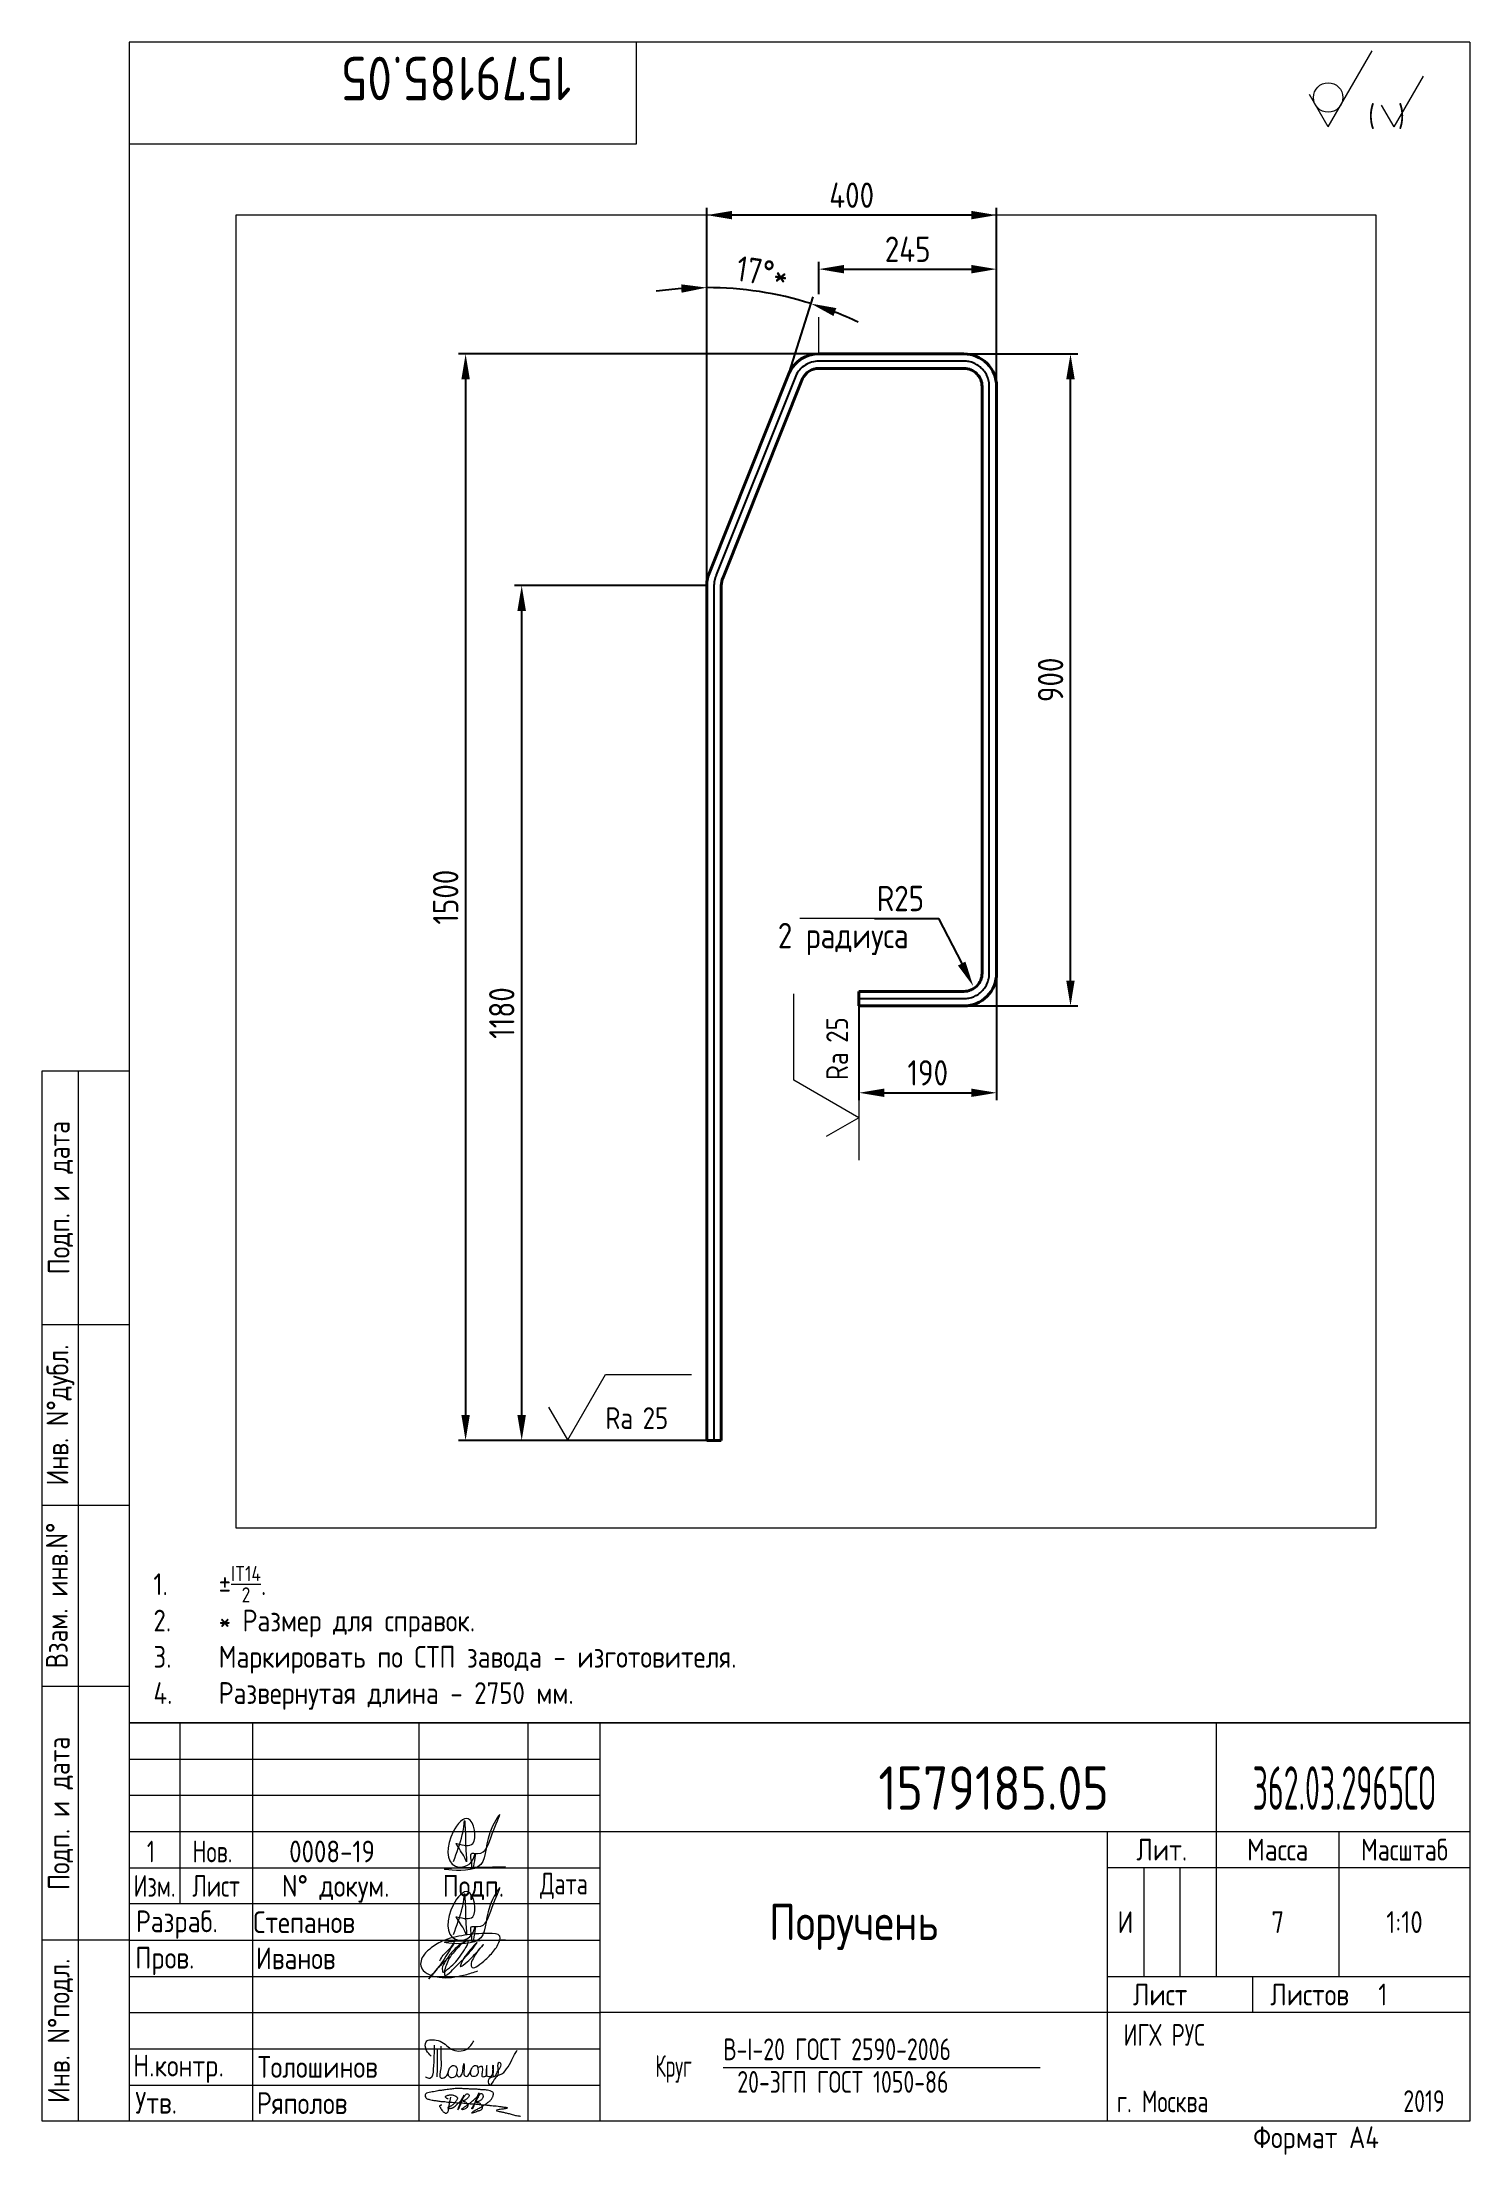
# Paper-space layout 'Лист1' of a CAD drawing. Header units: millimetres. Extents: x 8 to 205, y 0 to 291.
# The model-space entities are those that its viewports show. They can reach past a viewport. Long polylines and large blocks are cut down to what shows.
import ezdxf
from ezdxf.enums import TextEntityAlignment as Align

# ---------------------------------------------------------------- set-up
doc = ezdxf.new("R2010")
doc.units = ezdxf.units.MM
doc.linetypes.add('CENTER', pattern=[50.8, 31.75, -6.35, 6.35, -6.35])
for name, color, linetype, lineweight in [('AM_5', 3, 'Continuous', 18), ('Bord', 1, 'Continuous', 18), ('Con', 6, 'Continuous', 40), ('Cont', 6, 'Continuous', 40), ('Dim', 7, 'Continuous', 18), ('Hatch', 2, 'Continuous', 18), ('Text', 3, 'Continuous', 18), ('Textb', 6, 'Continuous', 18), ('Подписи', 10, 'Continuous', 18)]:
    doc.layers.add(name, color=color, linetype=linetype, lineweight=lineweight)
doc.layers.add('AM_VIEWS', color=1, linetype='Continuous', lineweight=25, plot=False)
doc.layers.add('Cent', color=5, linetype='CENTER')
doc.styles.add('Style1', font='romans.shx', dxfattribs={"width": 0.8})
doc.dimstyles.new('DIMSTYLE_1$0', dxfattribs={"dimtxt": 3.5, "dimasz": 3.5, "dimexe": 1, "dimexo": 0, "dimgap": 1, "dimtad": 1, "dimdec": 1, "dimlfac": 10, "dimdsep": 46, "dimtxsty": 'Style1', "dimcen": 0.09, "dimadec": 1, "dimazin": 2, "dimtp": 0.3, "dimtm": 0.3, "dimtfac": 1, "dimtdec": 1, "dimtofl": 0, "dimtmove": 0, "dimatfit": 3, "dimfxl": 1, "dimtolj": 1, "dimarcsym": 0})
doc.dimstyles.new('DIMSTYLE_1$2', dxfattribs={"dimtxt": 3.5, "dimasz": 3.5, "dimexe": 1, "dimexo": 0, "dimgap": 1, "dimtad": 1, "dimdec": 0, "dimlfac": 25, "dimdsep": 46, "dimtxsty": 'Style1', "dimcen": 0.09, "dimadec": 1, "dimazin": 2, "dimtp": 0.3, "dimtm": 0.3, "dimtfac": 1, "dimtdec": 0, "dimtofl": 0, "dimtmove": 0, "dimatfit": 3, "dimfxl": 1, "dimtolj": 1, "dimarcsym": 0})
doc.dimstyles.new('DIMSTYLE_1$4', dxfattribs={"dimtxt": 3.5, "dimasz": 3.5, "dimexe": 1, "dimexo": 0, "dimgap": 1, "dimtad": 1, "dimtoh": 1, "dimdec": 0, "dimlfac": 25, "dimdsep": 46, "dimtxsty": 'Style1', "dimcen": 0.09, "dimadec": 1, "dimazin": 2, "dimtp": 0.3, "dimtm": 0.3, "dimtfac": 1, "dimtdec": 0, "dimtofl": 0, "dimtmove": 0, "dimatfit": 3, "dimfxl": 1, "dimtolj": 1, "dimarcsym": 0})

# ---------------------------------------------------------------- blocks, each defined once
blk = doc.blocks.new('A4')
at = {"layer": 'Bord', "lineweight": 18}
for p, q in [((20, 55), (85, 55)), ((20, 50), (85, 50)), ((20, 45), (85, 45)), ((160, 40), (160, 25)), ((165, 40), (165, 25)), ((20, 30), (85, 30)), ((20, 25), (85, 25)), ((20, 20), (85, 20)), ((20, 15), (85, 15)), ((20, 10), (85, 10))]:
    blk.add_line(p, q, dxfattribs=at)
at = {"layer": 'Cont', "lineweight": 18}
for p, q in [((205, 292), (20, 292)), ((20, 292), (20, 5)), ((90, 278), (90, 292)), ((205, 292), (205, 5)), ((20, 278), (90, 278)), ((8, 5), (8, 150)), ((8, 150), (20, 150)), ((13, 5), (13, 150)), ((8, 115), (20, 115)), ((20, 90), (8, 90)), ((20, 65), (8, 65)), ((205, 60), (20, 60)), ((20, 60), (205, 60)), ((27, 60), (27, 35)), ((37, 60), (37, 5)), ((60, 5), (60, 60)), ((75, 60), (75, 5)), ((85, 5), (85, 60)), ((170, 60), (170, 25)), ((85, 45), (205, 45)), ((155, 5), (155, 45)), ((187, 25), (187, 45)), ((20, 40), (85, 40)), ((205, 40), (155, 40)), ((85, 35), (20, 35)), ((20, 30), (8, 30)), ((155, 25), (205, 25)), ((175, 25), (175, 20)), ((205, 20), (85, 20)), ((20, 5), (8, 5)), ((205, 5), (20, 5))]:
    blk.add_line(p, q, dxfattribs=at)
at = {"layer": 'Text', "lineweight": 18, "style": 'Style1', "width": 0.8}
for s, p in [('Подп. и дата', (10.5, 132.5)), ('Инв. N%%dдубл.', (10.5, 102.5)), ('Взам. инв.N%%d ', (10, 78.38)), ('Подп. и дата', (10.5, 47.5)), ('Инв. N%%dподл.', (10.5, 17.5))]:
    blk.add_text(s, height=3, rotation=90, dxfattribs=at).set_placement(p, align=Align.MIDDLE)
at = {"layer": 'Text', "lineweight": 18, "style": 'Style1'}
for s, width, p in [('Лит.', 0.8, (162.5, 42.5)), ('Масса', 0.8, (178.5, 42.5)), ('Масштаб', 0.75, (196, 42.5)), ('Изм.', 0.7, (23.5, 37.5)), ('Лист', 0.7, (32, 37.5)), ('N%%d докум.', 0.8, (48.5, 37.5)), ('Подп.', 0.8, (67.5, 37.5)), ('Лист', 0.8, (162.27, 22.5)), ('Листов', 0.8, (182.9, 22.5))]:
    blk.add_text(s, height=3, dxfattribs=dict(at, width=width)).set_placement(p, align=Align.MIDDLE_CENTER)
at = {"layer": 'Text', "lineweight": 18, "style": 'Style1', "width": 0.7}
for s, p in [('Дата', (80, 37.5)), ('ИГХ РУС', (162.84, 16.93))]:
    blk.add_text(s, height=3, dxfattribs=at).set_placement(p, align=Align.MIDDLE)
at = {"layer": 'Text', "lineweight": 18, "style": 'Style1'}
for s, width, p in [('Разpаб.', 0.8, (20.92, 31.1)), ('Пpов.', 0.8, (20.84, 26.08)), ('Н.контp.', 0.8, (20.54, 11.19)), ('Утв.', 0.8, (20.84, 6.06)), ('г. Москва', 0.7, (156.28, 6.25)), ('Фоpмат А4', 0.8, (175.11, 1.29))]:
    blk.add_text(s, height=3, dxfattribs=dict(at, width=width)).set_placement(p)
for tag, p, width in [('ФИО', (39, 31), 0.8), ('ФИО', (39, 26), 0.8), ('ГОСТ_СОРТАМЕНТА', (98.19, 14), 0.8), ('ФИО', (39, 11), 0.8), ('ФИО', (39, 6), 0.8), ('200', (192.85, 6.29), 0.7)]:
    blk.add_attdef(tag, p, '', height=3, dxfattribs=dict(at, width=width))
at = {"layer": 'Text', "lineweight": 18, "style": 'Style1', "width": 0.8}
for tag, p in [('И', (157.49, 32.5)), ('700', (178.5, 32.5)), ('1:20', (196, 32.5))]:
    blk.add_attdef(tag, text='', height=3, dxfattribs=at).set_placement(p, align=Align.MIDDLE)
blk.add_attdef('Сборочный_чертеж', text='', height=3, dxfattribs=at).set_placement((120, 21.3), align=Align.CENTER)
for tag, p in [('1', (171.12, 22.5)), ('2', (193, 22.5))]:
    blk.add_attdef(tag, text='', height=3, dxfattribs=at).set_placement(p, align=Align.MIDDLE_CENTER)
blk.add_attdef('ЛИСТ', text='', height=3, dxfattribs=at).set_placement((85.99, 12.5), align=Align.MIDDLE_LEFT)
at = {"layer": 'Text', "lineweight": 18, "style": 'Style1', "width": 0.7}
blk.add_attdef('%%OГОСТ_ТЕХ._ТРЕБОВАНИЙ', text='', height=3, dxfattribs=at).set_placement((98.19, 8), align=Align.BOTTOM_LEFT)
at = {"layer": 'Textb', "lineweight": 18, "style": 'Style1', "width": 0.8}
blk.add_attdef('1234567', (81, 290), '', height=6, rotation=180, dxfattribs=at)
blk.add_attdef('1234567', (123.4, 48), '', height=6, dxfattribs=at)
for tag, height, p in [('123ХЯ', 6, (183.62, 48)), ('НАИМЕНОВАНИЕ', 5, (120, 30))]:
    blk.add_attdef(tag, text='', height=height, dxfattribs=at).set_placement(p, align=Align.CENTER)
blk = doc.blocks.new('A$C63F45750')
at = {"layer": 'Text'}
for points, knots in [([(3.17, 2.37), (3.12, 2.38), (3.04, 2.41), (2.94, 2.5), (2.85, 2.57), (2.79, 2.69), (2.87, 2.77), (2.99, 2.84), (3.16, 2.89), (3.36, 2.93), (3.6, 2.95), (3.82, 2.92), (4.05, 2.87), (4.25, 2.78), (4.45, 2.63), (4.46, 2.42), (4.38, 2.26), (4.28, 2.1), (4.17, 1.94), (4.03, 1.78), (3.89, 1.62), (3.75, 1.52), (3.63, 1.43), (3.49, 1.36), (3.35, 1.3), (3.24, 1.25), (3.16, 1.21), (3.12, 1.15), (3.19, 1.1), (3.27, 1.09), (3.4, 1.07), (3.55, 1.07), (3.72, 1.12), (3.92, 1.19), (4.1, 1.34), (4.26, 1.51), (4.44, 1.65), (4.59, 1.81), (4.74, 1.93), (4.84, 2.04), (4.93, 2.14), (5.07, 2.29), (5.19, 2.53), (5.28, 2.68), (5.35, 2.96), (5.23, 2.66), (5.2, 2.44), (5.04, 2.09), (4.95, 1.81), (4.86, 1.57), (4.75, 1.31), (4.67, 1.12), (4.46, 0.78), (4.62, 1.17), (4.71, 1.45), (4.88, 1.74), (5.01, 2), (5.08, 2.19), (5.19, 2.4), (5.32, 2.58), (5.4, 2.75), (5.52, 2.89), (5.65, 3.04), (5.85, 3.1), (6.02, 3.03), (6.08, 2.87), (6.03, 2.7), (5.9, 2.51), (5.7, 2.37), (5.55, 2.23), (5.4, 2.17), (5.31, 2.12), (5.12, 2.09), (5.35, 2.07), (5.48, 2), (5.64, 1.93), (5.75, 1.8), (5.85, 1.67), (5.89, 1.54), (5.89, 1.37), (5.8, 1.2), (5.63, 1.06), (5.41, 0.94), (5.23, 0.86), (5.02, 0.92), (5.13, 1.1), (5.28, 1.16), (5.44, 1.27), (5.61, 1.36), (5.74, 1.46), (5.86, 1.53), (5.95, 1.61), (6.05, 1.69), (6.15, 1.77), (6.28, 1.87), (6.46, 2.02), (6.65, 2.19), (6.83, 2.37), (6.98, 2.49), (7.11, 2.61), (7.2, 2.74), (7.32, 2.84), (7.42, 2.97), (7.48, 3.08), (7.48, 3.27), (7.34, 3.08), (7.28, 2.94), (7.18, 2.69), (7.1, 2.46), (7, 2.22), (6.93, 1.98), (6.83, 1.78), (6.73, 1.55), (6.67, 1.34), (6.6, 1.14), (6.56, 1.03), (6.39, 0.99), (6.62, 1.33), (6.75, 1.54), (6.93, 1.87), (7.05, 2.08), (7.18, 2.32), (7.33, 2.6), (7.47, 2.89), (7.6, 3.07), (7.79, 3.18), (7.95, 3.01), (8, 2.81), (7.99, 2.62), (7.94, 2.46), (7.83, 2.33), (7.69, 2.22), (7.53, 2.11), (7.37, 2.03), (7.21, 1.99), (7.11, 1.97), (6.89, 1.98), (7.07, 1.94), (7.15, 1.9), (7.27, 1.88), (7.39, 1.84), (7.52, 1.81), (7.62, 1.72), (7.7, 1.62), (7.78, 1.51), (7.83, 1.39), (7.87, 1.26), (7.88, 1.13), (7.86, 0.99), (7.75, 0.88), (7.6, 0.77), (7.4, 0.73), (7.19, 0.66), (6.97, 0.55), (6.71, 0.48), (6.57, 0.44), (6.42, 0.42), (6.52, 0.58), (6.61, 0.64), (6.81, 0.78), (7.06, 0.89), (7.33, 1.04), (7.55, 1.16), (7.7, 1.24), (7.84, 1.32), (7.99, 1.43), (8.21, 1.58), (8.48, 1.76), (8.74, 1.95), (8.97, 2.12), (9.1, 2.29), (9.23, 2.44), (9.3, 2.6), (9.37, 2.74), (9.42, 2.92), (9.45, 3.13), (9.21, 3.48), (8.67, 3.59), (8.09, 3.63), (7.57, 3.66), (7.06, 3.74), (6.57, 3.75), (6.09, 3.74), (5.67, 3.78), (5.28, 3.78), (4.96, 3.81), (4.65, 3.83), (4.31, 3.82), (3.97, 3.79), (3.61, 3.74), (3.22, 3.67), (2.86, 3.66), (2.53, 3.61), (2.18, 3.52), (1.78, 3.54), (1.38, 3.37), (0.96, 3.35), (0.58, 3.24), (0.25, 3.19), (0.03, 3.06), (-0.03, 2.83), (0.02, 2.6), (0.26, 2.38), (0.59, 2.33), (1, 2.2), (1.48, 2.15), (1.93, 2.05), (2.35, 2.02), (2.72, 2.01), (3.11, 1.94), (3.68, 1.94), (4.25, 1.83), (4.91, 1.87), (5.53, 1.76), (6.13, 1.72), (6.73, 1.71), (7.32, 1.62), (7.99, 1.55), (8.64, 1.54), (9.16, 1.46), (9.61, 1.42), (10.03, 1.4), (10.41, 1.32), (10.73, 1.29), (11.01, 1.24), (11.18, 1.23), (11.42, 1.14), (11.18, 1.06), (11.01, 1.03), (10.71, 0.98), (10.37, 0.92), (10.1, 0.91), (9.65, 0.75), (10.22, 0.67), (10.54, 0.59), (11.08, 0.47), (11.61, 0.35), (12.17, 0.15), (12.64, 0.08), (12.98, 0.03), (13.11, 0.01), (13.18, 0)], [0, 0, 0, 0, 0.153866, 0.270441, 0.388867, 0.510533, 0.592156, 0.71333, 0.90842, 1.11344, 1.349254, 1.61246, 1.782219, 2.047249, 2.291879, 2.451528, 2.651081, 2.806158, 3.017979, 3.227348, 3.462381, 3.633009, 3.75766, 3.920516, 4.080796, 4.214529, 4.291786, 4.349969, 4.397594, 4.50822, 4.594826, 4.799244, 4.954392, 5.128468, 5.437537, 5.632649, 5.842485, 6.094987, 6.293219, 6.410959, 6.551192, 6.687808, 7.022147, 7.294342, 7.425356, 7.52079, 7.946481, 8.313051, 8.59833, 8.833695, 9.090496, 9.427695, 9.601191, 9.883219, 10.093306, 10.673943, 10.798776, 10.974628, 11.287247, 11.486184, 11.648652, 11.848902, 12.027194, 12.25348, 12.40059, 12.537783, 12.716293, 12.91523, 13.208551, 13.438489, 13.549668, 13.67779, 13.77127, 13.930001, 14.029091, 14.272112, 14.434836, 14.547084, 14.739051, 14.830983, 15.061241, 15.268922, 15.500489, 15.788979, 15.879568, 16.024283, 16.221854, 16.418714, 16.593102, 16.783247, 16.91018, 17.018213, 17.135263, 17.278205, 17.430482, 17.620087, 17.979626, 18.191789, 18.388716, 18.565718, 18.714854, 18.857929, 19.039974, 19.171375, 19.283034, 19.400085, 19.618058, 19.882245, 20.150781, 20.377854, 20.649532, 20.89723, 21.042543, 21.40016, 21.557817, 21.667145, 21.752781, 21.926256, 22.412297, 22.813145, 22.961412, 23.171289, 23.607257, 23.940428, 24.110007, 24.291214, 24.48084, 24.697609, 24.904078, 25.034245, 25.218018, 25.407651, 25.573473, 25.787447, 25.930292, 26.051316, 26.18846, 26.285312, 26.406799, 26.52425, 26.630463, 26.793722, 26.898606, 27.029313, 27.171012, 27.314101, 27.419918, 27.580557, 27.709367, 27.829268, 28.024364, 28.266961, 28.41242, 28.705761, 28.989137, 29.187748, 29.233768, 29.332802, 29.529535, 29.667094, 30.039923, 30.332117, 30.61061, 30.769982, 30.856778, 31.109923, 31.313488, 31.656425, 32.066331, 32.296628, 32.49714, 32.710276, 32.891468, 33.014834, 33.177747, 33.444503, 33.618009, 34.409008, 34.914636, 35.419802, 35.95397, 36.458179, 36.88069, 37.388403, 37.738353, 38.034261, 38.353468, 38.693154, 39.037638, 39.391136, 39.787481, 40.203773, 40.488977, 40.784975, 41.26625, 41.668005, 42.070065, 42.499388, 42.869834, 43.079573, 43.213439, 43.554591, 43.717296, 44.153724, 44.506336, 45.019111, 45.587859, 45.90191, 46.270392, 46.703958, 47.093115, 47.952647, 48.44014, 49.079253, 49.808223, 50.268654, 50.851051, 51.604831, 52.298429, 52.776925, 53.1907, 53.661988, 54.042386, 54.348524, 54.616841, 54.853814, 54.983777, 55.126096, 55.333328, 55.613101, 56.008732, 56.315809, 56.59982, 56.87931, 57.399251, 57.889617, 58.432507, 59.066698, 59.660314, 59.862668, 60.07277, 60.07277, 60.07277, 60.07277]), ([(2.31, 1.53), (2.26, 1.52), (2.17, 1.51), (2.06, 1.48), (1.93, 1.38), (2.07, 1.25), (2.14, 1.11), (2.26, 0.93), (2.39, 0.72), (2.57, 0.54), (2.71, 0.44), (2.86, 0.4), (3.02, 0.43), (3.14, 0.54), (3.21, 0.79), (3.25, 1.07), (3.31, 1.4), (3.35, 1.67), (3.38, 1.92), (3.47, 2.19), (3.5, 2.43), (3.54, 2.59), (3.56, 2.64)], [0, 0, 0, 0, 0.15847, 0.269731, 0.363591, 0.555514, 0.688037, 0.848606, 1.204359, 1.433632, 1.58673, 1.729549, 1.880686, 2.057874, 2.19169, 2.63505, 2.928153, 3.184121, 3.441863, 3.696117, 4.025873, 4.178055, 4.178055, 4.178055, 4.178055])]:
    blk.add_open_spline(points, degree=3, knots=knots, dxfattribs=at)
blk = doc.blocks.new('A$C4F4A4F5D')
at = {"layer": 'Подписи', "lineweight": 18}
for points, knots in [([(0.76, 2.84), (0.53, 3.07), (0.02, 3.58), (-0.25, 5.26), (1.65, 5.12), (2.72, 4.57), (3.71, 3.46), (5.71, 3.44), (6.39, 4.52), (6.67, 4.97)], [0, 0, 0, 0, 0.995549, 2.196439, 3.853213, 4.970011, 6.02292, 8.170898, 9.705386, 9.705386, 9.705386, 9.705386]), ([(1.19, 4.34), (1.17, 3.4), (1.13, 2.06), (0.98, -0.44), (0.2, -0.16), (0.03, -0.03), (0, 0)], [0, 0, 0, 0, 3.274293, 4.654149, 5.171803, 5.30168, 5.30168, 5.30168, 5.30168]), ([(1.58, 3.74), (1.58, 3.25), (1.58, 2.32), (1.61, 1.07), (1.55, 0.31), (1.53, 0)], [0, 0, 0, 0, 1.453969, 2.804084, 3.740223, 3.740223, 3.740223, 3.740223]), ([(2.1, 4.21), (2.1, 3.72), (2.08, 2.67), (2.22, 1.45), (1.71, -0.56), (3.23, 0.14), (3.06, 1.09), (3.85, 1.74), (4.43, 1.17), (4.31, 0.54), (4.11, -0.15), (3.33, -0.21), (3.11, 0.28), (3.13, 0.53), (3.14, 0.66)], [0, 0, 0, 0, 1.402041, 3.063923, 4.415037, 5.298701, 6.374637, 7.087927, 7.603499, 8.330482, 8.911132, 9.613125, 9.996533, 10.366919, 10.366919, 10.366919, 10.366919]), ([(7.18, 1.27), (7.27, 1.3), (7.44, 1.37), (7.78, 1.56), (7.87, 1.06), (7.83, 0.71), (7.66, -0.05), (8.07, 0.01), (8.43, 0.12), (8.39, 0.68), (8.46, 1.9), (8.39, 0.94), (8.43, 0.6), (8.37, 0.05), (8.74, 0.07), (9.11, -0.03), (9.26, 0.49), (9.33, 0.95), (9.27, 1.34), (9.32, 1.77), (9.28, 0.91), (9.34, 0.6), (9.2, 0.14), (9.65, -0.01), (9.83, 0.61), (10.14, 1.03), (10.6, 1.72), (9.95, 2.11), (9.91, 1.23), (10.07, 0.69), (9.92, 0), (9.35, -0.37), (8.95, -1.56), (8.34, 0.07), (10.28, -0.02), (11.26, 1.1), (11.82, 2.15), (12.24, 3.04), (12.52, 3.46), (12.65, 3.65)], [0, 0, 0, 0, 0.305783, 0.619019, 0.796582, 1.5526, 2.082394, 2.34716, 2.5822, 3.136594, 4.040413, 4.363654, 5.267311, 5.441668, 5.78494, 6.114287, 6.466434, 7.104395, 7.620812, 7.679251, 8.272982, 8.692439, 9.1059, 9.338721, 9.784511, 10.568279, 11.297869, 11.566962, 12.285888, 12.851793, 13.545205, 14.102749, 15.055561, 15.671649, 17.422398, 18.699613, 20.16544, 20.963871, 21.66672, 21.66672, 21.66672, 21.66672]), ([(4.28, 0.44), (4.31, 0.37), (4.37, 0.25), (4.41, 0.06), (4.62, -0.05), (5, 0.18), (5.14, 0.84), (5.2, 1.3), (5.31, 2.06), (5.31, 1.17), (5.3, 0.78), (5.2, 0.26), (5.58, -0.01), (5.91, 0.16), (6.08, 0.5), (6.26, 0.9), (6.43, 1.31), (6.72, 1.59), (7.17, 1.58), (7.18, 1.05), (7.31, 0.57), (6.99, 0.02), (6.34, -0.02), (6.17, 0.51), (6.24, 0.79), (6.27, 0.92)], [0, 0, 0, 0, 0.247339, 0.413433, 0.559308, 0.874045, 1.558567, 2.392422, 2.645523, 3.22433, 3.719885, 4.231527, 4.573657, 4.879974, 5.190145, 5.704595, 6.19318, 6.529505, 6.863422, 7.269696, 7.83948, 8.395909, 8.926487, 9.378613, 9.791445, 9.791445, 9.791445, 9.791445])]:
    blk.add_open_spline(points, degree=3, knots=knots, dxfattribs=at)
blk = doc.blocks.new('*D14')
at = {"layer": 'AM_5', "color": 0, "lineweight": -2, "transparency": 16777216}
for p, q in [((125.57, 248.15), (65.81, 248.15)), ((66.81, 244.65), (66.81, 101.65)), ((102.09, 98.15), (65.81, 98.15))]:
    blk.add_line(p, q, dxfattribs=at)
at = {"layer": 'AM_5', "color": 0, "transparency": 16777216}
for points in [[(66.23, 244.65), (67.39, 244.65), (66.81, 248.15)], [(66.23, 101.65), (67.39, 101.65), (66.81, 98.15)]]:
    blk.add_solid(points, dxfattribs=at)
at = {"layer": 'Defpoints', "color": 0, "transparency": 16777216}
for p in [(125.57, 248.15), (66.81, 98.15), (102.09, 98.15)]:
    blk.add_point(p, dxfattribs=at)
at = {"layer": 'AM_5', "color": 0, "lineweight": 18, "transparency": 16777216, "insert": (64.06, 173.15), "char_height": 3.5, "attachment_point": 5, "rotation": 90, "style": 'Style1'}
blk.add_mtext('\\A1;1500', dxfattribs=at)
blk = doc.blocks.new('*D15')
at = {"layer": 'AM_5', "color": 0, "lineweight": -2, "transparency": 16777216}
for p, q in [((100.09, 216.18), (73.55, 216.18)), ((74.55, 101.65), (74.55, 212.68)), ((100.09, 98.15), (73.55, 98.15))]:
    blk.add_line(p, q, dxfattribs=at)
at = {"layer": 'AM_5', "color": 0, "transparency": 16777216}
for points in [[(73.96, 212.68), (75.13, 212.68), (74.55, 216.18)], [(73.96, 101.65), (75.13, 101.65), (74.55, 98.15)]]:
    blk.add_solid(points, dxfattribs=at)
at = {"layer": 'Defpoints', "color": 0, "transparency": 16777216}
for p in [(74.55, 216.18), (100.09, 216.18), (100.09, 98.15)]:
    blk.add_point(p, dxfattribs=at)
at = {"layer": 'AM_5', "color": 0, "lineweight": 18, "transparency": 16777216, "insert": (71.8, 157.16), "char_height": 3.5, "attachment_point": 5, "rotation": 90, "style": 'Style1'}
blk.add_mtext('\\A1;1180', dxfattribs=at)
blk = doc.blocks.new('*D16')
at = {"layer": 'AM_5', "color": 0, "lineweight": -2, "transparency": 16777216}
for p, q in [((115.55, 256.41), (115.55, 260.85)), ((119.05, 259.85), (136.59, 259.85)), ((140.09, 238.84), (140.09, 260.85))]:
    blk.add_line(p, q, dxfattribs=at)
at = {"layer": 'AM_5', "color": 0, "transparency": 16777216}
for points in [[(119.05, 260.43), (119.05, 259.26), (115.55, 259.85)], [(136.59, 260.43), (136.59, 259.26), (140.09, 259.85)]]:
    blk.add_solid(points, dxfattribs=at)
at = {"layer": 'Defpoints', "color": 0, "transparency": 16777216}
for p in [(140.09, 259.85), (115.55, 256.41), (140.09, 238.84)]:
    blk.add_point(p, dxfattribs=at)
at = {"layer": 'AM_5', "color": 0, "lineweight": 18, "transparency": 16777216, "insert": (127.82, 262.6), "char_height": 3.5, "attachment_point": 5, "style": 'Style1'}
blk.add_mtext('\\A1;245', dxfattribs=at)
blk = doc.blocks.new('*D17')
at = {"layer": 'AM_5', "color": 0, "lineweight": -2, "transparency": 16777216}
for p, q in [((100.09, 203.15), (100.09, 268.31)), ((140.09, 203.15), (140.09, 268.31)), ((136.59, 267.31), (103.59, 267.31))]:
    blk.add_line(p, q, dxfattribs=at)
at = {"layer": 'AM_5', "color": 0, "transparency": 16777216}
for points in [[(103.59, 267.89), (103.59, 266.72), (100.09, 267.31)], [(136.59, 267.89), (136.59, 266.72), (140.09, 267.31)]]:
    blk.add_solid(points, dxfattribs=at)
at = {"layer": 'Defpoints', "color": 0, "transparency": 16777216}
for p in [(100.09, 267.31), (100.09, 203.15), (140.09, 203.15)]:
    blk.add_point(p, dxfattribs=at)
at = {"layer": 'AM_5', "color": 0, "lineweight": 18, "transparency": 16777216, "insert": (120.09, 270.06), "char_height": 3.5, "attachment_point": 5, "style": 'Style1'}
blk.add_mtext('\\A1;400', dxfattribs=at)
blk = doc.blocks.new('*D18')
at = {"layer": 'AM_5', "color": 0, "lineweight": -2, "transparency": 16777216}
for p, q in [((128.34, 248.15), (151.29, 248.15)), ((150.29, 161.65), (150.29, 244.65)), ((128.34, 158.15), (151.29, 158.15))]:
    blk.add_line(p, q, dxfattribs=at)
at = {"layer": 'AM_5', "color": 0, "transparency": 16777216}
for points in [[(149.7, 244.65), (150.87, 244.65), (150.29, 248.15)], [(149.7, 161.65), (150.87, 161.65), (150.29, 158.15)]]:
    blk.add_solid(points, dxfattribs=at)
at = {"layer": 'Defpoints', "color": 0, "transparency": 16777216}
for p in [(128.34, 248.15), (150.29, 248.15), (128.34, 158.15)]:
    blk.add_point(p, dxfattribs=at)
at = {"layer": 'AM_5', "color": 0, "lineweight": 18, "transparency": 16777216, "insert": (147.54, 203.15), "char_height": 3.5, "attachment_point": 5, "rotation": 90, "style": 'Style1'}
blk.add_mtext('\\A1;900', dxfattribs=at)
blk = doc.blocks.new('*D19')
at = {"layer": 'AM_5', "color": 0, "lineweight": -2, "transparency": 16777216}
for p, q in [((123.22, 170.22), (132.09, 170.22)), ((132.09, 170.22), (135.27, 163.99))]:
    blk.add_line(p, q, dxfattribs=at)
at = {"layer": 'AM_5', "color": 0, "transparency": 16777216}
blk.add_solid([(135.79, 164.25), (134.75, 163.72), (136.87, 160.87)], dxfattribs=at)
at = {"layer": 'Defpoints', "color": 0, "transparency": 16777216}
for p in [(135.73, 163.1), (136.87, 160.87)]:
    blk.add_point(p, dxfattribs=at)
at = {"layer": 'AM_5', "color": 0, "lineweight": 18, "transparency": 16777216, "insert": (126.82, 172.97), "char_height": 3.5, "attachment_point": 5, "style": 'Style1'}
blk.add_mtext('\\A1;R25', dxfattribs=at)
blk = doc.blocks.new('*D22')
at = {"layer": 'AM_5', "color": 0, "lineweight": -2, "transparency": 16777216}
for p, q in [((140.09, 162.65), (140.09, 145.15)), ((121.09, 158.15), (121.09, 145.15)), ((124.59, 146.15), (136.59, 146.15))]:
    blk.add_line(p, q, dxfattribs=at)
at = {"layer": 'AM_5', "color": 0, "transparency": 16777216}
for points in [[(124.59, 146.73), (124.59, 145.57), (121.09, 146.15)], [(136.59, 146.73), (136.59, 145.57), (140.09, 146.15)]]:
    blk.add_solid(points, dxfattribs=at)
at = {"layer": 'Defpoints', "color": 0, "transparency": 16777216}
for p in [(140.09, 162.65), (121.09, 158.15), (140.09, 146.15)]:
    blk.add_point(p, dxfattribs=at)
at = {"layer": 'AM_5', "color": 0, "lineweight": 18, "transparency": 16777216, "insert": (130.59, 148.9), "char_height": 3.5, "attachment_point": 5, "style": 'Style1'}
blk.add_mtext('\\A1;190', dxfattribs=at)
blk = doc.blocks.new('sherISO_12')
at = {"layer": 'Cont', "lineweight": 18}
for q in [(-15, -6.96), (-23.66, -12.96)]:
    blk.add_line((-21.06, -17.46), q, dxfattribs=at)
blk.add_circle((-21.06, -13.39), 2.03, dxfattribs=at)
at = {"layer": 'Text', "lineweight": 18}
for q in [(-7.92, -10.46), (-13.69, -14.46)]:
    blk.add_line((-11.96, -17.46), q, dxfattribs=at)
at = {"layer": 'Text', "lineweight": 18, "style": 'Style1', "width": 0.8}
blk.add_text('(  )', height=3, dxfattribs=at).set_placement((-15.53, -17.46))
blk = doc.blocks.new('sherISO_19')
at = {"layer": 'Cont', "lineweight": 18}
for p, q in [((-30.94, -16.46), (-25.74, -7.46)), ((-25.74, -7.46), (-13.84, -7.46)), ((-30.94, -16.46), (-33.54, -11.96))]:
    blk.add_line(p, q, dxfattribs=at)
at = {"layer": 'Textb', "lineweight": 18, "style": 'Style1', "width": 0.8}
blk.add_text('Ra', height=3, dxfattribs=at).set_placement((-25.74, -14.96))
blk.add_attdef('3,2', (-20.6, -14.96), '', height=3, dxfattribs=at)
blk = doc.blocks.new('*D24')
at = {"layer": 'AM_5', "color": 0, "lineweight": -2, "transparency": 16777216}
for p, q in [((100.09, 209.32), (100.09, 258.3)), ((111.48, 245.55), (114.78, 256.04))]:
    blk.add_line(p, q, dxfattribs=at)
for start, end in [(94.1807, 98.3613), (72.5499, 90), (64.1886, 68.3693)]:
    blk.add_arc((100.09, 209.32), 47.98, start, end, dxfattribs=at)
at = {"layer": 'AM_5', "color": 0, "transparency": 16777216}
for points in [[(96.57, 257.75), (96.61, 256.59), (100.09, 257.3)], [(117.58, 253.37), (117.97, 254.47), (114.48, 255.09)]]:
    blk.add_solid(points, dxfattribs=at)
at = {"layer": 'Defpoints', "color": 0, "transparency": 16777216}
for p in [(109.76, 256.31), (111.48, 245.55), (100.09, 209.32), (100.09, 209.32), (100.09, 206.1)]:
    blk.add_point(p, dxfattribs=at)
at = {"layer": 'AM_5', "color": 0, "lineweight": 18, "transparency": 16777216, "insert": (107.78, 259.46), "char_height": 3.5, "attachment_point": 5, "rotation": 351.275, "style": 'Style1'}
blk.add_mtext('\\A1;17°*', dxfattribs=at)

msp = doc.modelspace()

# ---------------------------------------------------------------- linework, layer by layer
at = {"layer": 'Cent', "ltscale": 0.5}
msp.add_lwpolyline([(483, 759.7), (628, 759.7, 0.414214), (663, 794.7), (663, 1604.7, 0.414214), (628, 1639.7), (427.7, 1639.7, 0.292234), (395.9, 1619.4), (286.2, 1344.7, 0.108809), (283, 1329.9), (283, 149.7)], format="xyb", dxfattribs=at)
at = {"layer": 'Con'}
msp.add_line((293, 149.7), (273, 149.7), dxfattribs=at)
at = {"layer": 'Cont'}
msp.add_line((483, 749.7), (483, 769.7), dxfattribs=at)
for points in [[(483, 749.7), (628, 749.7, 0.414214), (673, 794.7), (673, 1604.7, 0.414214), (628, 1649.7), (427.7, 1649.7, 0.291293), (386.9, 1623.7), (277.2, 1349, 0.109686), (273, 1329.9), (273, 149.7)], [(483, 769.7), (628, 769.7, 0.414214), (653, 794.7), (653, 1604.7, 0.414214), (628, 1629.7), (427.7, 1629.7, 0.28748), (405.2, 1615.6), (295.5, 1340.8, 0.113248), (293, 1329.9), (293, 149.7)]]:
    msp.add_lwpolyline(points, format="xyb", dxfattribs=at)

psp = doc.layouts.new('Лист1')

# ---------------------------------------------------------------- linework, layer by layer
at = {"layer": 'Text'}
psp.add_line((115.555, 248.15), (115.555, 253.2), dxfattribs=at)
at = {"layer": 'Text', "lineweight": 18}
for p, q in [((132.134, 170.22), (112.919, 170.22)), ((121.088, 158.15), (121.088, 136.842)), ((102.335, 11.602), (146.104, 11.602))]:
    psp.add_line(p, q, dxfattribs=at)
at = {"layer": 'Подписи', "lineweight": 18}
for points, knots in [([(65.149, 40.053), (65.59, 41.28), (66.158, 42.859), (66.566, 44.601), (66.759, 47.158), (66.713, 42.924), (66.985, 39.797), (66.476, 41.169), (66.118, 41.386), (65.493, 42.535), (66.518, 42.269), (68.726, 41.764), (67.611, 47.462), (64.188, 43.536), (63.978, 38.688), (67.753, 39.382), (68.327, 42.151), (67.685, 37.702), (67.689, 40.148), (67.346, 41.318), (69.672, 40.813), (70.135, 43.453), (72.311, 47.909), (69.112, 42.921), (70.193, 38.42), (60.216, 39.096), (67.536, 39.233), (72.301, 39.322)], [0, 0, 0, 0, 3.8506101, 4.9564058, 5.5952942, 10.5589293, 11.0566943, 11.2859957, 13.8500377, 13.9547748, 14.0421611, 16.2203957, 19.701031, 22.4490496, 27.186736, 29.8311546, 30.6722371, 32.8613305, 34.17858, 34.9878177, 35.8747268, 39.2299148, 42.132322, 45.0331659, 50.0253839, 54.4090487, 62.5875225, 62.5875225, 62.5875225, 62.5875225]), ([(65.149, 29.949), (65.59, 31.176), (66.158, 32.755), (66.566, 34.497), (66.759, 37.054), (66.713, 32.82), (66.985, 29.693), (66.476, 31.065), (66.118, 31.282), (65.493, 32.431), (66.518, 32.165), (68.726, 31.66), (67.611, 37.358), (64.188, 33.432), (63.978, 28.584), (67.753, 29.278), (68.327, 32.047), (67.685, 27.598), (67.689, 30.044), (67.346, 31.214), (69.672, 30.71), (70.135, 33.35), (72.311, 37.805), (69.112, 32.817), (70.193, 28.316), (60.216, 28.992), (67.536, 29.129), (72.301, 29.218)], [0, 0, 0, 0, 3.8506101, 4.9564058, 5.5952942, 10.5589293, 11.0566943, 11.2859957, 13.8500377, 13.9547748, 14.0421611, 16.2203957, 19.701031, 22.4490496, 27.186736, 29.8311546, 30.6722371, 32.8613305, 34.17858, 34.9878177, 35.8747268, 39.2299148, 42.132322, 45.0331659, 50.0253839, 54.4090487, 62.5875225, 62.5875225, 62.5875225, 62.5875225]), ([(66.112, 28.681), (65.621, 28.234), (64.762, 27.451), (63.954, 26.165), (63.464, 25.307), (63.696, 24.666), (64.395, 25.196), (65.001, 25.678), (65.91, 26.7), (66.583, 27.758), (67.043, 28.397), (67.253, 29.18), (66.517, 28.876), (65.959, 28.452), (65.337, 27.62), (64.657, 26.945), (64.3, 26.134), (63.967, 25.34), (63.867, 24.788), (63.91, 24.184), (64.637, 24.674), (65.317, 25.396), (66.621, 26.663), (67.504, 27.6), (68.892, 29.496), (66.875, 27.195), (66.504, 26.705), (65.962, 25.353), (67.331, 26.382), (67.693, 26.795), (69.771, 29.122), (68.324, 27.566), (67.945, 26.758), (67.442, 25.949), (67.75, 25.156), (68.763, 25.797), (69.643, 26.53), (70.666, 27.584), (71.335, 28.591), (71.928, 30.089), (69.087, 30.13), (66.809, 29.918), (63.833, 29.326), (61.945, 28.084), (60.85, 27.016), (60.481, 25.859), (60.962, 24.794), (62.015, 24.281), (63.34, 23.972), (64.932, 23.991), (66.727, 24.351), (67.925, 24.741), (68.507, 24.93)], [0, 0, 0, 0, 1.9755003, 3.4532656, 4.5996818, 4.7914727, 5.1452376, 6.4973846, 7.6642722, 9.0943063, 10.1149981, 10.4597616, 10.8115624, 11.7920417, 12.9597432, 13.7676756, 14.6604125, 15.6050306, 16.245448, 16.5720313, 16.925795, 18.1469007, 20.1850437, 21.7893309, 22.9510095, 24.6267432, 26.5924737, 27.0355579, 27.4505844, 30.017364, 31.457812, 32.5948328, 33.8850243, 34.8044904, 35.1920744, 35.9844405, 37.373068, 39.2077816, 40.0665527, 41.2487241, 42.8519812, 46.1968048, 49.4054982, 51.4228305, 52.9586065, 53.9067104, 54.8595112, 56.1758953, 57.2489189, 58.9506085, 60.8911351, 62.727304, 62.727304, 62.727304, 62.727304]), ([(63.233, 26.305), (63.388, 26.593), (63.745, 27.253), (64.551, 27.796), (65.814, 29.74), (63.608, 26.137), (62.964, 25.277), (61.155, 23.163), (63.309, 25.788), (64.21, 26.524), (64.716, 26.937)], [0, 0, 0, 0, 0.949687, 2.1829553, 3.2119338, 5.8438975, 8.0893629, 9.2953032, 11.1822639, 13.6038184, 13.6038184, 13.6038184, 13.6038184])]:
    psp.add_open_spline(points, degree=3, knots=knots, dxfattribs=at)

# ---------------------------------------------------------------- block references
at = {"lineweight": 18}
ref = psp.add_blockref('A4', (0.387, -0.83), dxfattribs=at)
ref.add_attrib('123ХЯ', '362.03.2965СО', dxfattribs={"layer": 'Textb', "height": 6, "style": 'Style1', "width": 0.48}).set_placement((188.05, 47.17), align=Align.CENTER)
ref.add_attrib('1234567', '1579185.05', (123.785, 47.17), dxfattribs={"layer": 'Textb', "height": 6, "style": 'Style1', "width": 0.8})
ref.add_attrib('НАИМЕНОВАНИЕ', 'Поручень', dxfattribs={"layer": 'Textb', "height": 5, "style": 'Style1', "width": 0.8}).set_placement((120.387, 29.17), align=Align.CENTER)
ref.add_attrib('И', 'И', dxfattribs={"layer": 'Text', "height": 3, "style": 'Style1', "width": 0.8}).set_placement((157.872, 31.67), align=Align.MIDDLE)
ref.add_attrib('700', '7', dxfattribs={"layer": 'Text', "height": 3, "style": 'Style1', "width": 0.8}).set_placement((178.887, 31.67), align=Align.MIDDLE)
ref.add_attrib('1:20', '1:10', dxfattribs={"layer": 'Text', "height": 3, "style": 'Style1', "width": 0.8}).set_placement((196.387, 31.67), align=Align.MIDDLE)
ref.add_attrib('2', '1', dxfattribs={"layer": 'Text', "height": 3, "style": 'Style1', "width": 0.8}).set_placement((193.387, 21.67), align=Align.MIDDLE_CENTER)
ref.add_attrib('200', '2019', (196.219, 5.458), dxfattribs={"layer": 'Text', "height": 3, "style": 'Style1', "width": 0.7})
ref.add_attrib('1234567', '1579185.05', (81.387, 289.17), dxfattribs={"layer": 'Textb', "height": 6, "rotation": 180, "style": 'Style1', "width": 0.8})
at = {"layer": 'Cont', "lineweight": 18}
psp.add_blockref('A$C63F45750', (61.225, 4.879), dxfattribs=at)
at = {"layer": 'Dim', "lineweight": 18}
ref = psp.add_blockref('sherISO_19', (104.628, 173.642), dxfattribs=dict(at, rotation=90))
ref.add_attrib('3,2', '25', (119.588, 153.044), dxfattribs={"layer": 'Textb', "height": 3, "rotation": 90, "style": 'Style1', "width": 0.8})
ref = psp.add_blockref('sherISO_19', (111.844, 114.702), dxfattribs=at)
ref.add_attrib('3,2', '25', (91.246, 99.742), dxfattribs={"layer": 'Textb', "height": 3, "style": 'Style1', "width": 0.8})
at = {"layer": 'Hatch', "lineweight": 18}
psp.add_blockref('sherISO_12', (206.915, 296.936), dxfattribs=at)
at = {"layer": 'Подписи', "lineweight": 18}
psp.add_blockref('A$C4F4A4F5D', (61.29, 10.318), dxfattribs=at)

# ---------------------------------------------------------------- texts
at = {"lineweight": 18, "style": 'Style1'}
for s, width, p in [('1', 0.7, (23.373, 41.415)), ('Нов.', 0.7, (31.873, 41.415)), ('0008-19', 0.8, (48.373, 41.415))]:
    psp.add_text(s, height=3, dxfattribs=dict(at, width=width)).set_placement(p, align=Align.MIDDLE_CENTER)
at = {"layer": 'Text', "lineweight": 18, "style": 'Style1'}
for s, width, p in [('Степанов', 0.8, (37.506, 30.152)), ('Иванов', 0.8, (37.885, 25.17)), ('В-I-20 ГОСТ 2590-2006', 0.7, (102.373, 12.608)), ('Толошинов', 0.8, (38.132, 10.17)), ('Круг', 0.6, (92.987, 10.303)), ('20-3ГП ГОСТ 1050-86', 0.7, (104.305, 8.104)), ('Ряполов', 0.8, (38, 5.17))]:
    psp.add_text(s, height=3, dxfattribs=dict(at, width=width)).set_placement(p)
at = {"layer": 'Text', "lineweight": 18, "attachment_point": 1, "style": 'Style1'}
for s, width, gutter_width, heights, insert, char_height in [('2 радиуса', 32.03751, 12.5, [0], (109.903, 169.605), 3.5), ('\\A1;\\pxi-3,l4,t4;1.^I%%P{\\H0.7x;\\SIT14/2;}.\\P2.^I* Размер для справок.\\P3.^IМаркировать по СТП завода - изготовителя.\\P4.^IРазвернутая длина - 2750 мм.', 204.78387, 25, [29.939], (20.733, 80.83), 3)]:
    psp.add_mtext_dynamic_manual_height_columns(s, width=width, gutter_width=gutter_width, heights=heights, dxfattribs=dict(at, insert=insert, char_height=char_height))

# ---------------------------------------------------------------- dimensions: what is measured, and where the dimension line sits
at = {"layer": 'AM_5', "lineweight": 18}
for base, p1, p2, picture, middle in [((100.088, 267.308), (140.088, 203.15), (100.088, 203.15), '*D17', (120.088, 270.058)), ((140.088, 259.848), (115.555, 256.408), (140.088, 238.836), '*D16', (127.821, 262.598))]:
    dim = psp.add_linear_dim(base=base, p1=p1, p2=p2, dimstyle='DIMSTYLE_1$0', override={"dimdec": 0, "dimlfac": 10}, dxfattribs=at)
    dim.commit()
    dim.dimension.update_dxf_attribs({"geometry": picture, "text_midpoint": middle})
dim = psp.add_angular_dim_2l(base=(109.763, 256.313), line1=((100.088, 209.321), (111.478, 245.555)), line2=((100.088, 206.102), (100.088, 209.321)), text='<>*', dimstyle='DIMSTYLE_1$2', override={"dimlfac": -1, "dimpost": '', "dimadec": 0, "dimtofl": 1}, dxfattribs=at)
dim.commit()
dim.dimension.update_dxf_attribs({"geometry": '*D24', "text_midpoint": (107.783, 259.462)})
for base, p1, p2, angle, override, picture, middle in [((66.811, 98.15), (125.571, 248.15), (102.088, 98.15), 90, {"dimdec": 0}, '*D14', (64.061, 173.15)), ((150.288, 248.15), (128.338, 158.15), (128.338, 248.15), 90, {"dimdec": 0, "dimlfac": 10}, '*D18', (147.538, 203.15)), ((74.546, 216.177), (100.088, 98.15), (100.088, 216.177), 90, {"dimdec": 0}, '*D15', (71.796, 157.163)), ((140.088, 146.15), (121.088, 158.15), (140.088, 162.65), 0, {"dimlfac": 10, "dimpost": ''}, '*D22', (130.588, 148.9))]:
    dim = psp.add_linear_dim(base=base, p1=p1, p2=p2, angle=angle, dimstyle='DIMSTYLE_1$0', override=override, dxfattribs=at)
    dim.commit()
    dim.dimension.update_dxf_attribs({"geometry": picture, "text_midpoint": middle})
dim = psp.add_radius_dim(center=(135.729, 163.095), mpoint=(136.868, 160.87), dimstyle='DIMSTYLE_1$4', override={"dimscale": 1, "dimdec": 1, "dimlfac": -9.999999, "dimtdec": 1}, dxfattribs=at)
dim.commit()
dim.dimension.update_dxf_attribs({"geometry": '*D19', "text_midpoint": (126.819, 170.217), "dimtype": 164})

# ---------------------------------------------------------------- viewports
at = {"layer": 'AM_VIEWS', "lineweight": 18}
psp.add_viewport(center=(113.794, 176.698), size=(157.358, 181.2198), view_center_point=(410.063, 935.168), view_height=1812.1978, dxfattribs=at)

doc.saveas('drawing.dxf')
